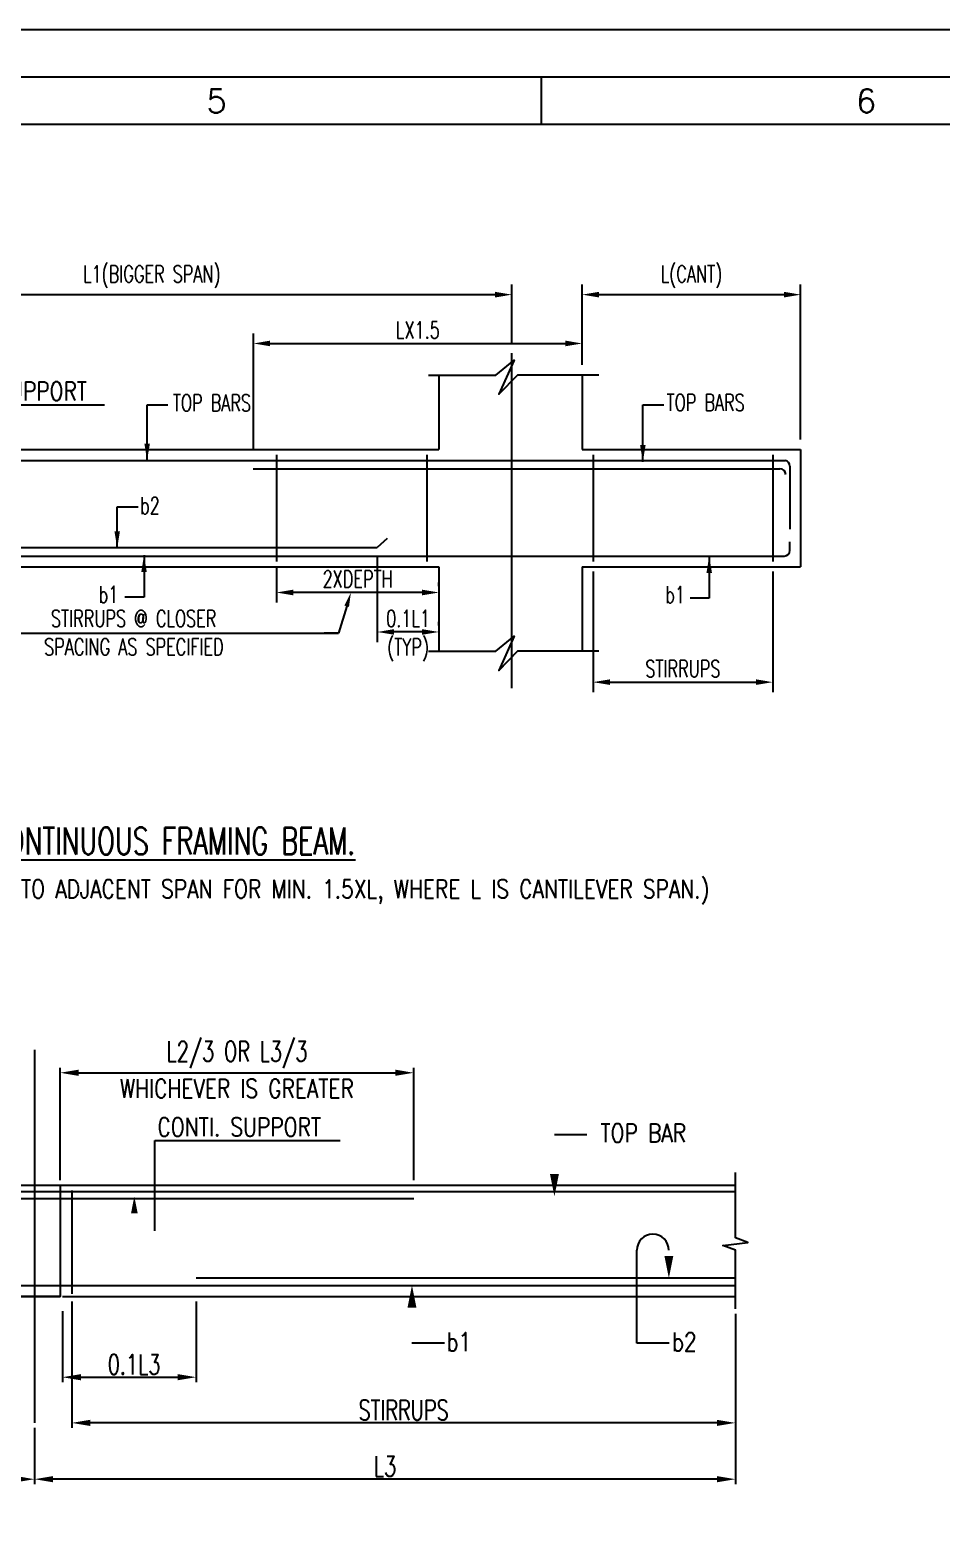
# Model space of a CAD drawing. Extents: x 520771 to 639546, y -254136 to -170582.
# Drawn here: x 562885 to 576447, y -192625 to -170582 of the extents above; entities that cross this region are included whole.
import ezdxf
from ezdxf.enums import TextEntityAlignment as Align
from ezdxf.lldxf.tags import DXFTag

# ---------------------------------------------------------------- set-up
doc = ezdxf.new("R2010")
doc.units = 0
doc.header["$LTSCALE"] = 500
doc.header["$MEASUREMENT"] = 0
doc.layers.get('DEFPOINTS').update_dxf_attribs({"color": 4})
for name, color, linetype in [('08', 4, 'Continuous'), ('BRAKE LINE', 8, 'Continuous'), ('CEN', 8, 'CENTER'), ('COL', 1, 'Continuous'), ('DIM', 5, 'Continuous'), ('hat', 8, 'Continuous'), ('LINK', 2, 'Continuous'), ('PNA', 10, 'Continuous'), ('REINFORCEMENT', 6, 'Continuous'), ('S-REINF', 6, 'Continuous'), ('S-SCHEDULE', 2, 'Continuous'), ('ST', 6, 'Continuous'), ('TXT', 4, 'Continuous')]:
    doc.layers.add(name, color=color, linetype=linetype)
doc.layers.add('HEADING-TXT', color=1, linetype='Continuous', lineweight=25)
doc.styles.add('ROMANS', font='r.shx', dxfattribs={"width": 0.7, "bigfont": 'bigfont.shx'})
doc.styles.add('ROMENT', font='r.shx', dxfattribs={"bigfont": 'bigfont.shx'})
tags = doc.linetypes.add('CENTER', pattern=[2, 1.25, -0.25, 0.25, -0.25]).pattern_tags.tags
tags[10:11] = [DXFTag(74, 4), DXFTag(75, 0), DXFTag(340, '0'), DXFTag(46, 1.0), DXFTag(50, 0.0), DXFTag(44, 0.0), DXFTag(45, 0.0)]
tags[8:9] = [DXFTag(74, 4), DXFTag(75, 0), DXFTag(340, '0'), DXFTag(46, 1.0), DXFTag(50, 0.0), DXFTag(44, 0.0), DXFTag(45, 0.0)]
tags[6:7] = [DXFTag(74, 4), DXFTag(75, 0), DXFTag(340, '0'), DXFTag(46, 1.0), DXFTag(50, 0.0), DXFTag(44, 0.0), DXFTag(45, 0.0)]
tags[4:5] = [DXFTag(74, 4), DXFTag(75, 0), DXFTag(340, '0'), DXFTag(46, 1.0), DXFTag(50, 0.0), DXFTag(44, 0.0), DXFTag(45, 0.0)]
doc.dimstyles.new('Copy of INT2TIMES', dxfattribs={"dimtxt": 300, "dimasz": 275, "dimexe": 75, "dimexo": 75, "dimgap": 40, "dimtad": 1, "dimdec": 0, "dimlfac": 0.5, "dimrnd": 5, "dimzin": 0, "dimdsep": 46, "dimtxsty": 'ROMANS', "dimcen": -1, "dimclrd": 5, "dimclre": 5, "dimclrt": 4, "dimadec": 0, "dimazin": 0, "dimtfac": 1, "dimtdec": 0, "dimtix": 1, "dimtofl": 0, "dimtmove": 2, "dimatfit": 3, "dimfxl": 1, "dimtolj": 1, "dimtzin": 0, "dimarcsym": 0})
doc.dimstyles.new('INT1', dxfattribs={"dimtxt": 250, "dimasz": 250, "dimexe": 150, "dimexo": 60, "dimgap": 75, "dimtad": 1, "dimdec": 0, "dimzin": 0, "dimdsep": 46, "dimtxsty": 'ROMANS', "dimcen": -250, "dimclrd": 5, "dimclre": 5, "dimclrt": 4, "dimadec": 0, "dimazin": 0, "dimtfac": 1, "dimtdec": 0, "dimtix": 1, "dimtofl": 0, "dimtmove": 2, "dimatfit": 3, "dimfxl": 1, "dimtolj": 1, "dimtzin": 0, "dimarcsym": 0})

# ---------------------------------------------------------------- blocks, each defined once
blk = doc.blocks.new('A1')
at = {"flags": 128}
blk.add_lwpolyline([(0, 0), (82779, 0), (82779, 58231), (0, 58231)], close=True, dxfattribs=at)
at = {"layer": 'PNA'}
blk.add_line((34655, 57739), (34655, 57247), dxfattribs=at)
at = {"layer": 'PNA', "color": 1}
for points in [[(984, 492), (82287, 492), (82287, 57739), (984, 57739)], [(1969, 984), (81794, 984), (81794, 57247), (1969, 57247)]]:
    blk.add_lwpolyline(points, close=True, dxfattribs=at)
at = {"layer": 'PNA', "style": 'ROMANS'}
for s, p in [('5', (31289, 57493)), ('6', (38023, 57493))]:
    blk.add_text(s, height=246, dxfattribs=at).set_placement(p, align=Align.MIDDLE)
blk = doc.blocks.new('*D18')
at = {"layer": 'DEFPOINTS', "color": 0, "ltscale": 2, "transparency": 16777216}
for p in [(546422, -190783), (562959, -191295), (546422, -192132)]:
    blk.add_point(p, dxfattribs=at)
at = {"layer": 'DIM', "color": 5, "lineweight": -2, "ltscale": 2, "transparency": 16777216}
for p, q in [((546422, -190858), (546422, -192207)), ((562959, -191370), (562959, -192207)), ((562684, -192132), (546697, -192132))]:
    blk.add_line(p, q, dxfattribs=at)
at = {"layer": 'DIM', "color": 5, "ltscale": 2, "transparency": 16777216}
for points in [[(546697, -192086), (546697, -192178), (546422, -192132)], [(562684, -192086), (562684, -192178), (562959, -192132)]]:
    blk.add_solid(points, dxfattribs=at)
at = {"layer": 'DIM', "color": 4, "ltscale": 2, "transparency": 16777216, "insert": (554690, -191942), "char_height": 300, "attachment_point": 5, "style": 'ROMANS'}
blk.add_mtext('\\A1;L2', dxfattribs=at)
blk = doc.blocks.new('*D20')
at = {"layer": 'DEFPOINTS', "color": 0, "ltscale": 2, "transparency": 16777216}
for p in [(563373, -189559), (565362, -189416), (565362, -190616)]:
    blk.add_point(p, dxfattribs=at)
at = {"layer": 'DIM', "color": 5, "lineweight": -2, "ltscale": 2, "transparency": 16777216}
for p, q in [((565362, -189491), (565362, -190691)), ((563373, -189634), (563373, -190691)), ((563648, -190616), (565087, -190616))]:
    blk.add_line(p, q, dxfattribs=at)
at = {"layer": 'DIM', "color": 5, "ltscale": 2, "transparency": 16777216}
for points in [[(563648, -190570), (563648, -190662), (563373, -190616)], [(565087, -190570), (565087, -190662), (565362, -190616)]]:
    blk.add_solid(points, dxfattribs=at)
at = {"layer": 'DIM', "color": 4, "ltscale": 2, "transparency": 16777216, "insert": (564367, -190426), "char_height": 300, "attachment_point": 5, "style": 'ROMANS'}
blk.add_mtext('\\A1;{\\A1; 0.1L3}', dxfattribs=at)
blk = doc.blocks.new('*D22')
at = {"layer": 'DEFPOINTS', "color": 0, "ltscale": 2, "transparency": 16777216}
for p in [(563512, -189416), (573383, -189598), (563512, -191295)]:
    blk.add_point(p, dxfattribs=at)
at = {"layer": 'DIM', "color": 5, "lineweight": -2, "ltscale": 2, "transparency": 16777216}
for p, q in [((563512, -189491), (563512, -191370)), ((573383, -189673), (573383, -191370)), ((573108, -191295), (563787, -191295))]:
    blk.add_line(p, q, dxfattribs=at)
at = {"layer": 'DIM', "color": 5, "ltscale": 2, "transparency": 16777216}
for points in [[(563787, -191249), (563787, -191341), (563512, -191295)], [(573108, -191249), (573108, -191341), (573383, -191295)]]:
    blk.add_solid(points, dxfattribs=at)
at = {"layer": 'DIM', "color": 4, "ltscale": 2, "transparency": 16777216, "insert": (568448, -191105), "char_height": 300, "attachment_point": 5, "style": 'ROMANS'}
blk.add_mtext('\\A1;STIRRUPS', dxfattribs=at)
blk = doc.blocks.new('*D23')
at = {"layer": 'DEFPOINTS', "color": 0, "ltscale": 2, "transparency": 16777216}
for p in [(573383, -189598), (562959, -191295), (562959, -192132)]:
    blk.add_point(p, dxfattribs=at)
at = {"layer": 'DIM', "color": 5, "lineweight": -2, "ltscale": 2, "transparency": 16777216}
for p, q in [((573383, -189673), (573383, -192207)), ((562959, -191370), (562959, -192207)), ((573108, -192132), (563234, -192132))]:
    blk.add_line(p, q, dxfattribs=at)
at = {"layer": 'DIM', "color": 5, "ltscale": 2, "transparency": 16777216}
for points in [[(563234, -192086), (563234, -192178), (562959, -192132)], [(573108, -192086), (573108, -192178), (573383, -192132)]]:
    blk.add_solid(points, dxfattribs=at)
at = {"layer": 'DIM', "color": 4, "ltscale": 2, "transparency": 16777216, "insert": (568171, -191942), "char_height": 300, "attachment_point": 5, "style": 'ROMANS'}
blk.add_mtext('\\A1;L3', dxfattribs=at)
blk = doc.blocks.new('*D32')
at = {"layer": 'DEFPOINTS', "color": 0, "ltscale": 2, "transparency": 16777216}
for p in [(568599, -186090), (563339, -187762), (568599, -187762)]:
    blk.add_point(p, dxfattribs=at)
at = {"layer": 'DIM', "color": 5, "lineweight": -2, "ltscale": 2, "transparency": 16777216}
for p, q in [((563339, -187687), (563339, -186015)), ((568599, -187687), (568599, -186015)), ((563614, -186090), (568324, -186090))]:
    blk.add_line(p, q, dxfattribs=at)
at = {"layer": 'DIM', "color": 5, "ltscale": 2, "transparency": 16777216}
for points in [[(563614, -186044), (563614, -186136), (563339, -186090)], [(568324, -186044), (568324, -186136), (568599, -186090)]]:
    blk.add_solid(points, dxfattribs=at)
at = {"layer": 'DIM', "color": 4, "ltscale": 2, "transparency": 16777216, "insert": (565969, -185822), "char_height": 300, "attachment_point": 5, "style": 'ROMANS'}
blk.add_mtext('\\A1;L2/3 OR L3/3', dxfattribs=at)
blk = doc.blocks.new('*D67')
at = {"layer": 'DEFPOINTS', "color": 0, "transparency": 16777216}
for p in [(570059, -174522), (559347, -175391), (570059, -175391)]:
    blk.add_point(p, dxfattribs=at)
at = {"layer": 'DIM', "color": 5, "lineweight": -2, "transparency": 16777216}
for p, q in [((559347, -175241), (559347, -174372)), ((559597, -174522), (569809, -174522)), ((570059, -175241), (570059, -174372))]:
    blk.add_line(p, q, dxfattribs=at)
at = {"layer": 'DIM', "color": 5, "transparency": 16777216}
for points in [[(559597, -174480), (559597, -174564), (559347, -174522)], [(569809, -174480), (569809, -174564), (570059, -174522)]]:
    blk.add_solid(points, dxfattribs=at)
at = {"layer": 'DIM', "color": 4, "transparency": 16777216, "insert": (564703, -174256), "char_height": 250, "attachment_point": 5, "style": 'ROMANS'}
blk.add_mtext('\\A1;L1(BIGGER SPAN)', dxfattribs=at)
blk = doc.blocks.new('*D78')
at = {"layer": 'DEFPOINTS', "color": 0, "transparency": 16777216}
for p in [(574354, -174522), (571106, -175713), (574354, -176826)]:
    blk.add_point(p, dxfattribs=at)
at = {"layer": 'DIM', "color": 5, "lineweight": -2, "transparency": 16777216}
for p, q in [((571106, -175563), (571106, -174372)), ((571356, -174522), (574104, -174522)), ((574354, -176676), (574354, -174372))]:
    blk.add_line(p, q, dxfattribs=at)
at = {"layer": 'DIM', "color": 5, "transparency": 16777216}
for points in [[(571356, -174480), (571356, -174564), (571106, -174522)], [(574104, -174480), (574104, -174564), (574354, -174522)]]:
    blk.add_solid(points, dxfattribs=at)
at = {"layer": 'DIM', "color": 4, "transparency": 16777216, "insert": (572730, -174256), "char_height": 250, "attachment_point": 5, "style": 'ROMANS'}
blk.add_mtext('\\A1;L(CANT)', dxfattribs=at)
blk = doc.blocks.new('*D79')
at = {"layer": 'DEFPOINTS', "color": 0, "transparency": 16777216}
for p in [(571266, -178489), (573939, -178489), (573939, -180283)]:
    blk.add_point(p, dxfattribs=at)
at = {"layer": 'DIM', "color": 5, "lineweight": -2, "transparency": 16777216}
for p, q in [((571266, -178639), (571266, -180433)), ((573939, -178639), (573939, -180433)), ((571516, -180283), (573689, -180283))]:
    blk.add_line(p, q, dxfattribs=at)
at = {"layer": 'DIM', "color": 5, "transparency": 16777216}
for points in [[(571516, -180241), (571516, -180324), (571266, -180283)], [(573689, -180241), (573689, -180324), (573939, -180283)]]:
    blk.add_solid(points, dxfattribs=at)
at = {"layer": 'DIM', "color": 4, "transparency": 16777216, "insert": (572603, -180083), "char_height": 250, "attachment_point": 5, "style": 'ROMANS'}
blk.add_mtext('\\A1;STIRRUPS', dxfattribs=at)
blk = doc.blocks.new('*D80')
at = {"layer": 'DEFPOINTS', "color": 0, "transparency": 16777216}
for p in [(571106, -175248), (571106, -175713), (566213, -176986)]:
    blk.add_point(p, dxfattribs=at)
at = {"layer": 'DIM', "color": 5, "lineweight": -2, "transparency": 16777216}
for p, q in [((566213, -176836), (566213, -175098)), ((571106, -175563), (571106, -175098)), ((566463, -175248), (570856, -175248))]:
    blk.add_line(p, q, dxfattribs=at)
at = {"layer": 'DIM', "color": 5, "transparency": 16777216}
for points in [[(566463, -175206), (566463, -175289), (566213, -175248)], [(570856, -175206), (570856, -175289), (571106, -175248)]]:
    blk.add_solid(points, dxfattribs=at)
at = {"layer": 'DIM', "color": 4, "transparency": 16777216, "insert": (568660, -175048), "char_height": 250, "attachment_point": 5, "style": 'ROMANS'}
blk.add_mtext('\\A1;LX1.5', dxfattribs=at)
blk = doc.blocks.new('*D81')
at = {"layer": 'DEFPOINTS', "color": 0, "transparency": 16777216}
for p in [(566557, -178416), (566557, -178950), (568973, -179008)]:
    blk.add_point(p, dxfattribs=at)
at = {"layer": 'DIM', "color": 5, "lineweight": -2, "transparency": 16777216}
for p, q in [((566557, -178566), (566557, -179100)), ((568723, -178950), (566807, -178950)), ((568973, -178858), (568973, -178800))]:
    blk.add_line(p, q, dxfattribs=at)
at = {"layer": 'DIM', "color": 5, "transparency": 16777216}
for points in [[(566807, -178908), (566807, -178992), (566557, -178950)], [(568723, -178908), (568723, -178992), (568973, -178950)]]:
    blk.add_solid(points, dxfattribs=at)
at = {"layer": 'DIM', "color": 4, "transparency": 16777216, "insert": (567765, -178750), "char_height": 250, "attachment_point": 5, "style": 'ROMANS'}
blk.add_mtext('\\A1;2XDEPTH', dxfattribs=at)
blk = doc.blocks.new('*D89')
at = {"layer": 'DEFPOINTS', "color": 0, "transparency": 16777216}
for p in [(568057, -178279), (568057, -179537), (568973, -179590)]:
    blk.add_point(p, dxfattribs=at)
at = {"layer": 'DIM', "color": 5, "lineweight": -2, "transparency": 16777216}
for p, q in [((568057, -178429), (568057, -179687)), ((568973, -179440), (568973, -179387)), ((568723, -179537), (568307, -179537))]:
    blk.add_line(p, q, dxfattribs=at)
at = {"layer": 'DIM', "color": 5, "transparency": 16777216}
for points in [[(568307, -179495), (568307, -179578), (568057, -179537)], [(568723, -179495), (568723, -179578), (568973, -179537)]]:
    blk.add_solid(points, dxfattribs=at)
at = {"layer": 'DIM', "color": 4, "transparency": 16777216, "char_height": 250, "attachment_point": 5, "style": 'ROMANS'}
for s, insert in [('\\A1;0.1L1', (568515, -179337)), ('\\A1;(TYP)', (568515, -179802))]:
    blk.add_mtext(s, dxfattribs=dict(at, insert=insert))

msp = doc.modelspace()

# ---------------------------------------------------------------- linework, layer by layer
at = {"layer": '08'}
for p, q in [((560413.9, -176825.6), (568972.7, -176825.6)), ((571106.1, -176825.6), (574354, -176825.6)), ((574354, -176825.6), (574354, -178568.9)), ((560413.9, -178568.9), (568972.7, -178568.9)), ((571106.1, -178568.9), (574354, -178568.9)), ((546008.2, -187761.9), (573382.9, -187761.9)), ((563339.5, -187761.9), (563339.5, -189415.6)), ((562578.7, -189415.6), (563339.5, -189415.6)), ((563372.5, -189415.6), (573382.9, -189415.6))]:
    msp.add_line(p, q, dxfattribs=at)
at = {"layer": '08', "elevation": 0}
msp.add_lwpolyline([(562578.7, -187761.9), (563339.5, -187761.9), (563339.5, -189415.6), (562578.7, -189415.6)], close=True, dxfattribs=at)
at = {"layer": 'BRAKE LINE', "ltscale": 2, "elevation": 0}
msp.add_lwpolyline([(573382.9, -189597.8), (573382.9, -188727.9), (573197.2, -188655.6), (573568.5, -188614.4), (573382.9, -188542.1), (573382.9, -187572.8)], dxfattribs=at)
at = {"layer": 'CEN'}
for p, q in [((570059.4, -180374.2), (570059.4, -175390.8)), ((562959.1, -185749.9), (562959.1, -191294.8))]:
    msp.add_line(p, q, dxfattribs=at)
at = {"layer": 'COL', "ltscale": 2}
for p, q in [((568972.7, -175720.2), (568972.7, -176825.6)), ((571106.1, -175712.7), (571106.1, -176825.6)), ((568972.7, -178568.9), (568972.7, -179824.1)), ((571106.1, -178568.9), (571106.1, -179816.6))]:
    msp.add_line(p, q, dxfattribs=at)
at = {"layer": 'DIM'}
for p, q in [((567601.9, -179155), (567479.3, -179556.6)), ((561936, -179556.6), (567248.3, -179556.6)), ((567248.3, -179556.6), (567479.3, -179556.6)), ((567479.3, -179556.6), (567267.2, -179556.6))]:
    msp.add_line(p, q, dxfattribs=at)
at = {"layer": 'DIM', "ltscale": 2}
for p, q in [((564746.8, -187098.6), (567502, -187098.6)), ((564746.8, -188441.6), (564746.8, -187098.6)), ((571172.6, -187014.6), (570691.2, -187014.6)), ((571918.2, -190111.2), (571918.2, -188728.6)), ((569054.2, -190111.2), (568572.8, -190111.2)), ((572399.5, -190111.2), (571918.2, -190111.2))]:
    msp.add_line(p, q, dxfattribs=at)
at = {"layer": 'DIM', "ltscale": 2, "elevation": 0, "flags": 128}
for points in [[(570691.2, -187014.6, 0, 0, 0), (570691.2, -187927.3, 0, 132.3, 0), (570691.2, -187596.7, 132.3, 132.3, 0)], [(564746.8, -188441.6, 0, 0, 0), (564443.1, -188441.6, 0, 0, 0), (564443.1, -187929.5, 0, 99.2, 0), (564443.1, -188177.4, 99.2, 99.2, 0)], [(572393.6, -188728.6, 0, 0, 0), (572393.6, -189142.5, 0, 132.3, 0), (572393.6, -188812, 132.3, 132.3, 0)], [(568572.8, -190111.2, 0, 0, 0), (568572.8, -189250.3, 0, 132.3, 0), (568572.8, -189580.8, 132.3, 132.3, 0)]]:
    msp.add_lwpolyline(points, format="xyseb", dxfattribs=at)
at = {"layer": 'DIM', "ltscale": 2}
msp.add_arc((572155.9, -188728.6), 237.7, 0, 180, dxfattribs=at)
at = {"layer": 'DIM'}
msp.add_solid([(567568.1, -179144.6), (567635.7, -179165.3), (567663.8, -178952.1)], dxfattribs=at)
at = {"layer": 'hat', "elevation": 0}
for points in [[(568817.6, -175720.2), (569817.9, -175720.2), (570094.5, -175496.3), (569862.8, -176003.9), (570146.8, -175712.7), (571350.6, -175712.7)], [(568817.6, -179824.1), (569817.9, -179824.1), (570094.5, -179600.2), (569862.8, -180107.8), (570146.8, -179816.6), (571350.6, -179816.6)]]:
    msp.add_lwpolyline(points, dxfattribs=at)
at = {"layer": 'LINK'}
for p, q in [((566557.5, -176903.5), (566557.5, -178486.8)), ((568795.1, -176903.5), (568795.1, -178486.8)), ((568795.1, -176903.5), (568795.1, -178486.8)), ((571266.1, -176905.6), (571266.1, -178488.9)), ((573939.3, -176905.6), (573939.3, -178488.9)), ((563512.5, -187840.3), (563512.5, -189374))]:
    msp.add_line(p, q, dxfattribs=at)
at = {"layer": 'REINFORCEMENT', "linetype": 'Continuous'}
for p, q in [((557318.8, -187957.5), (568599.4, -187957.5)), ((565362.4, -189140), (573382.9, -189140))]:
    msp.add_line(p, q, dxfattribs=at)
at = {"layer": 'S-REINF'}
for p, q in [((562629, -176987), (566244, -176987)), ((566244, -176987), (574124.1, -176987)), ((566212.4, -177110.7), (574045.9, -177110.7)), ((574194, -177071.1), (574194, -178008.4)), ((561329.9, -178279), (568056.7, -178279)), ((568201.3, -178145.4), (568056.7, -178279)), ((574194, -178323.4), (574194, -178195.6)), ((560260.1, -178408.9), (574108.5, -178408.9))]:
    msp.add_line(p, q, dxfattribs=at)
for centre, start, end in [((574108.5, -177071.1), 0, 79.53126), ((574045.9, -177196.1), 0, 90), ((574108.5, -178323.4), 270, 0)]:
    msp.add_arc(centre, 85.5, start, end, dxfattribs=at)
at = {"layer": 'ST'}
for p, q in [((546223.5, -187857.3), (573382.9, -187857.3)), ((546835, -189250.3), (565202.2, -189250.3)), ((565204.6, -189250.3), (573382.9, -189250.3))]:
    msp.add_line(p, q, dxfattribs=at)

# ---------------------------------------------------------------- block references
at = {"xscale": 1.434849416022188, "yscale": 1.434849416022188, "zscale": 1.434849416123004}
msp.add_blockref('A1', (520770.9, -254135.6), dxfattribs=at)

# ---------------------------------------------------------------- texts
at = {"layer": 'HEADING-TXT', "color": 6, "style": 'ROMANS', "width": 0.7}
msp.add_text('%%UTYPICAL DETAIL OF CONTINUOUS FRAMING BEAM.', height=400, dxfattribs=at).set_placement((563176.4, -182642.7), align=Align.MIDDLE_CENTER)
at = {"layer": 'S-SCHEDULE', "color": 4, "style": 'ROMANS', "width": 0.7}
for s, p in [('TOP BARS', (565015.8, -176256.4)), ('TOP BARS', (572360.3, -176251.7)), ('b2', (564528.9, -177783.1)), ('b1', (563912.8, -179105)), ('b1', (572341.7, -179107.4)), ('STIRRUPS @ CLOSER', (563202.4, -179461.3)), ('SPACING AS SPECIFIED', (563101.2, -179882.5))]:
    msp.add_text(s, height=250, dxfattribs=at).set_placement(p)
at = {"layer": 'TXT', "style": 'ROMENT', "width": 0.8}
for s, p in [('CONTI. SUPPORT', (561305.3, -176094.2)), ('WHICHEVER IS GREATER', (564227.8, -186462.1)), ('CONTI. SUPPORT', (564786.9, -187033.5)), ('TOP BAR', (571375.4, -187122.8)), ('b1', (569085.7, -190228.2)), ('b2', (572438.3, -190228.2))]:
    msp.add_text(s, height=275, dxfattribs=at).set_placement(p)
at = {"layer": 'TXT', "linetype": 'ByBlock', "style": 'ROMANS', "width": 0.8}
msp.add_text('(NOTE- TOP BARS OF CANTILEVER BEAMS TO BE ANCHORED INTO ADJACENT SPAN FOR MIN. 1.5XL, WHERE L IS CANTILEVER SPAN.)', height=275, dxfattribs=at).set_placement((563176.4, -183357.1), align=Align.MIDDLE_CENTER)

# ---------------------------------------------------------------- dimensions: what is measured, and where the dimension line sits
at = {"layer": 'DIM'}
for base, p1, p2, text, picture, middle in [((570059.4, -174521.9), (559347.2, -175390.8), (570059.4, -175390.8), 'L1(BIGGER SPAN)', '*D67', (564703.3, -174256.5)), ((574354, -174521.9), (571106.1, -175712.7), (574354, -176825.6), 'L(CANT)', '*D78', (572730, -174256.5)), ((571106.1, -175247.5), (566213.1, -176985.6), (571106.1, -175712.7), 'LX1.5', '*D80', (568659.6, -175047.5)), ((566557.5, -178950), (568972.7, -179007.9), (566557.5, -178416.1), '2XDEPTH', '*D81', (567765.1, -178750)), ((573939.3, -180282.7), (571266.1, -178488.9), (573939.3, -178488.9), 'STIRRUPS', '*D79', (572602.7, -180082.7))]:
    dim = msp.add_linear_dim(base=base, p1=p1, p2=p2, text=text, dimstyle='INT1', override={"dimexo": 150, "dimlfac": 0.25}, dxfattribs=at)
    dim.commit()
    dim.dimension.update_dxf_attribs({"geometry": picture, "text_midpoint": middle})
dim = msp.add_linear_dim(base=(568056.7, -179536.6), p1=(568972.7, -179590.2), p2=(568056.7, -178279), angle=180, text='0.1L1\\X(TYP)', dimstyle='INT1', override={"dimexo": 150, "dimlfac": 0.25}, dxfattribs=at)
dim.commit()
dim.dimension.update_dxf_attribs({"geometry": '*D89', "text_midpoint": (568514.7, -179536.6)})
at = {"layer": 'DIM', "ltscale": 2}
for base, p1, p2, text, picture, middle in [((568599.4, -186090.2), (563339.5, -187761.9), (568599.4, -187761.9), 'L2/3 OR L3/3', '*D32', (565969.4, -185821.7)), ((565362.4, -190615.8), (563372.5, -189559), (565362.4, -189415.6), '{\\A1; 0.1L3}', '*D20', (564367.5, -190425.8)), ((563512.5, -191294.8), (573382.9, -189597.8), (563512.5, -189415.6), 'STIRRUPS', '*D22', (568447.7, -191104.8)), ((562959.1, -192132.3), (573382.9, -189597.8), (562959.1, -191294.8), 'L3', '*D23', (568171, -191942.3)), ((546421.6, -192132.3), (562959.1, -191294.8), (546421.6, -190782.7), 'L2', '*D18', (554690.3, -191942.3))]:
    dim = msp.add_linear_dim(base=base, p1=p1, p2=p2, angle=180, text=text, dimstyle='Copy of INT2TIMES', dxfattribs=at)
    dim.commit()
    dim.dimension.update_dxf_attribs({"geometry": picture, "text_midpoint": middle})

# ---------------------------------------------------------------- leaders
at = {"layer": 'DIM'}
for points in [[(560953.5, -177106.1), (560953.5, -177618.3), (561265.2, -177618.3), (561265.2, -176159.3), (564000, -176159.3)], [(564633, -176987), (564633, -176159.3), (564943.2, -176159.3)], [(572006.7, -177007.4), (572006.7, -176159.3), (572317, -176159.3)], [(564187.7, -178290.1), (564187.7, -177674.1), (564497.9, -177674.1)], [(564586.7, -178396.4), (564586.7, -179020), (564302.9, -179020)], [(572993.9, -178408.9), (572993.9, -179032.6), (572710, -179032.6)]]:
    msp.add_leader(points, dimstyle='INT1', override={"dimexo": 150, "dimlfac": 0.25}, dxfattribs=at)

doc.saveas('drawing.dxf')
